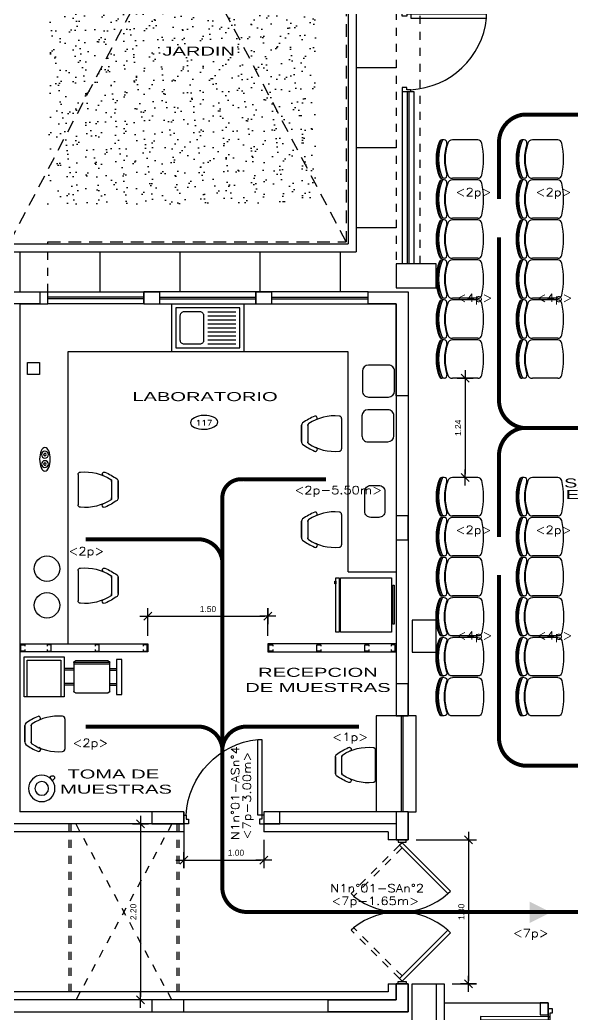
# Model space of a CAD drawing. Header units: millimetres. Extents: x 791 to 2661, y 209 to 602.
# Drawn here: x 1181.08 to 1187.98, y 530.95 to 543.38 of the extents above; entities that cross this region are included whole.
import ezdxf
from ezdxf.enums import TextEntityAlignment as Align

# ---------------------------------------------------------------- set-up
doc = ezdxf.new("R2010")
doc.units = ezdxf.units.MM
doc.header["$LTSCALE"] = 0.1
doc.header["$PDMODE"] = 3
for name, pattern in [('DASHED', [0.75, 0.5, -0.25]), ('DASHED2', [9.525, 6.35, -3.175]), ('HIDDEN', [9.525, 6.35, -3.175]), ('HIDDEN2', [4.7625, 3.175, -1.5875]), ('TRAZOS2', [0.375, 0.25, -0.125])]:
    doc.linetypes.add(name, pattern=pattern)
for name, color, linetype in [('01', 1, 'Continuous'), ('01-COTA', 1, 'Continuous'), ('02', 8, 'Continuous'), ('03', 8, 'Continuous'), ('06', 1, 'Continuous'), ('1TEXTO-05', 5, 'Continuous'), ('COLUMNAS', 1, 'Continuous'), ('cOTAS EVACUACION', 1, 'Continuous'), ('Equipamiento', 1, 'Continuous'), ('evacuacion', 70, 'TRAZOS2'), ('LINEAS', 3, 'HIDDEN2'), ('Muebles proyeccion', 1, 'DASHED'), ('N-AMB', 2, 'Continuous'), ('Pisos', 253, 'Continuous'), ('PLANTAS', 85, 'Continuous'), ('Proyecciones', 9, 'HIDDEN'), ('Puertas', 1, 'Continuous'), ('Sanitarios', 1, 'Continuous'), ('texto seguridad', 120, 'Continuous'), ('Ventana alta', 1, 'DASHED2')]:
    doc.layers.add(name, color=color, linetype=linetype)
doc.styles.add('0', font='romans.SHX', dxfattribs={"width": 1.5})
doc.styles.add('LUNA', font='romans.shx', dxfattribs={"width": 1.5})
doc.styles.add('ROMANS', font='', dxfattribs={"oblique": 1, "height": 0.075})
doc.styles.get('ROMANS').set_extended_font_data('Arial')
doc.dimstyles.new('COTAS 50', dxfattribs={"dimscale": 2, "dimtxt": 1.5, "dimasz": 0.02, "dimexe": 0.05, "dimexo": 0.05, "dimgap": 0.025, "dimtad": 3, "dimzin": 4, "dimdsep": 46, "dimtxsty": 'ROMANS', "dimblk": 'LLL', "dimcen": 0, "dimdle": 0.18, "dimclrd": 256, "dimclre": 1, "dimclrt": 3, "dimadec": 0, "dimazin": 0, "dimtfac": 1, "dimtix": 1, "dimtofl": 0, "dimtmove": 1, "dimatfit": 3, "dimldrblk": 'OPEN90', "dimfxl": 0.18, "dimtolj": 1, "dimtzin": 0, "dimarcsym": 0})

# ---------------------------------------------------------------- blocks, each defined once
blk = doc.blocks.new('A$C0E812A79')
at = {"layer": 'Puertas', "linetype": 'TRAZOS2', "ltscale": 3}
for p, q in [((0.067, -0.018, 0.005), (0.671, 0.586, 0.005)), ((0.099, -0.05, 0.005), (0.703, 0.554, 0.005)), ((1.701, -0.05, 0.005), (1.097, 0.554, 0.005)), ((1.733, -0.018, 0.005), (1.129, 0.586, 0.005))]:
    blk.add_line(p, q, dxfattribs=at)
at = {"layer": 'Puertas'}
for p, q in [((0.703, 0.554, 0.005), (0.671, 0.586, 0.005)), ((1.097, 0.554, 0.005), (1.129, 0.586, 0.005))]:
    blk.add_line(p, q, dxfattribs=at)
at = {"layer": 'Puertas', "ltscale": 3}
for p, q in [((0, -0.1), (0, 0)), ((0, 0), (0.03, 0)), ((0.03, 0), (0.03, -0.025)), ((1.8, 0), (1.77, 0)), ((1.77, 0), (1.77, -0.025)), ((1.8, -0.1), (1.8, 0)), ((0.03, -0.1), (0, -0.1)), ((0.03, -0.025), (0.03, -0.025)), ((0.03, -0.025), (0.03, -0.1)), ((0.035, -0.05, 0.005), (0.067, -0.018, 0.005)), ((0.639, -0.654, 0.005), (0.035, -0.05, 0.005)), ((0.067, -0.018, 0.005), (0.671, -0.622, 0.005)), ((1.733, -0.018, 0.005), (1.129, -0.622, 0.005)), ((1.161, -0.654, 0.005), (1.765, -0.05, 0.005)), ((1.765, -0.05, 0.005), (1.733, -0.018, 0.005)), ((1.77, -0.025), (1.77, -0.025)), ((1.77, -0.025), (1.77, -0.1)), ((1.77, -0.1), (1.8, -0.1)), ((0.671, -0.622, 0.005), (0.639, -0.654, 0.005)), ((1.129, -0.622, 0.005), (1.161, -0.654, 0.005))]:
    blk.add_line(p, q, dxfattribs=at)
at = {"layer": 'Puertas'}
for centre, start, end in [((-0.017, -0.015, 0.015), 318.5651, 38.3383), ((1.817, -0.015, 0.015), 141.6617, 221.4349)]:
    blk.add_arc(centre, 0.918, start, end, dxfattribs=at)
blk = doc.blocks.new('A$C381B24D8')
at = {"layer": 'Puertas'}
blk.add_lwpolyline([(0.07, 0.1), (0.07, 0.95), (0.025, 0.95), (0.025, 0.1)], close=True, dxfattribs=at)
for points in [[(0, 0.1), (0.025, 0.1), (0.025, 0.055), (0.05, 0.055), (0.05, 0), (0, 0)], [(0.9, 0.1), (0.875, 0.1), (0.875, 0.055), (0.85, 0.055), (0.85, 0), (0.9, 0)]]:
    blk.add_lwpolyline(points, dxfattribs=at)
blk.add_arc((-0.029, 0.05), 0.906, 3.1739, 83.7111, dxfattribs=at)
blk = doc.blocks.new('PUERTA_1_80')
at = {"layer": 'Puertas'}
for points in [[(565.198, 307.837), (564.325, 307.839), (564.325, 307.798), (565.198, 307.798)], [(566.943, 307.837), (567.816, 307.839), (567.816, 307.798), (566.943, 307.798)]]:
    blk.add_lwpolyline(points, close=True, dxfattribs=at)
for points in [[(565.17, 307.837), (565.198, 307.837), (565.198, 307.887), (565.226, 307.887), (565.226, 307.937), (565.17, 307.937)], [(566.97, 307.837), (566.943, 307.837), (566.943, 307.887), (566.915, 307.887), (566.915, 307.937), (566.97, 307.937)]]:
    blk.add_lwpolyline(points, dxfattribs=at)
for centre, start, end in [((565.197, 307.837), 182.5809, 359.9718), ((566.944, 307.837), 180.0282, 357.4191)]:
    blk.add_arc(centre, 0.873, start, end, dxfattribs=at)
blk = doc.blocks.new('B-9')
for p, q in [((-0.968, -0.065), (-0.618, -0.065)), ((-0.968, -0.115), (-0.618, -0.115)), ((-0.968, -0.165), (-0.618, -0.165)), ((-0.968, -0.215), (-0.618, -0.215)), ((-0.968, -0.215), (-0.618, -0.215)), ((-0.968, -0.265), (-0.618, -0.265)), ((-0.968, -0.315), (-0.618, -0.315)), ((-0.968, -0.365), (-0.618, -0.365)), ((-0.968, -0.415), (-0.618, -0.415)), ((-0.968, -0.465), (-0.618, -0.465))]:
    blk.add_line(p, q)
blk.add_lwpolyline([(-1.368, -0.015), (-1.368, -0.515), (-0.568, -0.515), (-0.568, -0.015)], close=True)
blk.add_lwpolyline([(-1.318, -0.115), (-1.318, -0.415, 0.414214), (-1.268, -0.465), (-1.068, -0.465, 0.414214), (-1.018, -0.415), (-1.018, -0.115, 0.414214), (-1.068, -0.065), (-1.268, -0.065, 0.414214)], format="xyb", close=True)
blk = doc.blocks.new('MC-19')
at = {"layer": 'Equipamiento'}
for p, q in [((0.219, 0.633), (0.219, 0.633)), ((0.219, 0.633), (0.219, 0.633)), ((0.219, 0.633), (0.219, 0.633)), ((0.219, 0.633), (0.219, 0.633)), ((0.219, 0.633), (0.219, 0.633)), ((0.219, 0.633), (0.219, 0.633)), ((0.219, 0.631), (0.219, 0.633)), ((0.219, 0.631), (0.219, 0.253)), ((0.219, 0.627), (0.219, 0.253)), ((-0.281, 0.543), (-0.281, 0.548)), ((-0.281, 0.543), (-0.281, 0.548)), ((-0.281, 0.543), (-0.281, 0.338)), ((-0.281, 0.343), (-0.281, 0.543)), ((-0.2, 0.557), (-0.2, 0.329)), ((-0.2, 0.543), (-0.2, 0.557)), ((-0.2, 0.557), (-0.2, 0.543)), ((-0.2, 0.329), (-0.2, 0.342)), ((0.219, 0.255), (0.219, 0.253)), ((0.219, 0.253), (0.219, 0.253)), ((0.219, 0.253), (0.219, 0.253))]:
    blk.add_line(p, q, dxfattribs=at)
for centre, radius, start, end in [((0.223, -0.12), 0.852, 113.3968, 125.1108), ((0.133, 0.076), 0.589, 84.4739, 123.231), ((-0.109, 0.639), 0.0236, 303.1845, 106.8589), ((0.189, 0.633), 0.03, 360, 90), ((-0.227, 0.54), 0.0546, 137.9119, 172.2735), ((-0.18, 0.552), 0.0202, 119.4922, 164.7641), ((-0.201, 0.356), 0.0819, 192.9593, 215.4027), ((0.213, 0.98), 0.825, 234.3541, 246.1472), ((-0.181, 0.334), 0.0196, 194.7611, 241.3534), ((0.134, 0.815), 0.595, 236.6607, 275.3215), ((-0.107, 0.246), 0.0248, 238.2031, 80.9634), ((0.189, 0.253), 0.03, 270, 0)]:
    blk.add_arc(centre, radius, start, end, dxfattribs=at)
blk = doc.blocks.new('A$C74D44000')
for p, q in [((-0.46, 0.244), (-0.46, -0.176)), ((0, 0.244), (-0.46, 0.244)), ((-0.46, -0.176), (0, -0.176)), ((-0.353, -0.338), (-0.353, -0.216)), ((-0.335, -0.338), (-0.335, -0.216)), ((-0.165, -0.338), (-0.165, -0.216)), ((-0.147, -0.338), (-0.147, -0.216)), ((-0.449, -0.767), (-0.449, -0.358)), ((-0.429, -0.338), (-0.071, -0.338)), ((-0.429, -0.787), (-0.429, -0.338)), ((-0.41, -0.787), (-0.41, -0.338)), ((-0.051, -0.358), (-0.051, -0.767)), ((-0.071, -0.787), (-0.429, -0.787)), ((-0.353, -0.787), (-0.353, -0.873)), ((-0.335, -0.787), (-0.335, -0.873)), ((-0.165, -0.787), (-0.165, -0.873)), ((-0.147, -0.787), (-0.147, -0.873))]:
    blk.add_line(p, q)
for points in [[(-0.5, 0.284), (-0.5, -0.216), (0, -0.216), (0, 0.284)], [(-0.469, -0.938), (-0.469, -0.873), (-0.031, -0.873), (-0.031, -0.938)]]:
    blk.add_lwpolyline(points, close=True)
for centre, start, end in [((-0.429, -0.358), 90, 180), ((-0.071, -0.358), 0, 90), ((-0.429, -0.767), 180, 270), ((-0.071, -0.767), 270, 0)]:
    blk.add_arc(centre, 0.02, start, end)
blk = doc.blocks.new('D-7')
blk.add_lwpolyline([(-0.222, 0.083), (-0.236, 0.104, 0.414214), (-0.271, 0.111), (-0.271, 0.111, 0.414214), (-0.278, 0.076), (-0.264, 0.055)], format="xyb", close=True)
for radius in [0.165, 0.085]:
    blk.add_circle((-0.151, -0.068), radius)
blk = doc.blocks.new('A$C16EA048C')
at = {"layer": 'Equipamiento'}
for centre, radius in [((0.066, 0.205), 0.0423), ((0.066, 0.087), 0.0423), ((0.066, 0.205), 0.0163), ((0.066, 0.087), 0.0163)]:
    blk.add_circle(centre, radius, dxfattribs=at)
blk.add_ellipse((0.066, 0.147), major_axis=(0, 0.147), ratio=0.451593, dxfattribs=at)
blk = doc.blocks.new('BLOCK8')
for p, q in [((-0.73, 0.343), (-0.73, -0.337)), ((-0.688, 0.343), (-0.73, 0.343)), ((-0.688, -0.337), (-0.688, 0.343)), ((-0.671, 0.343), (-0.671, -0.337)), ((-0.033, 0.343), (-0.671, 0.343)), ((-0.033, -0.337), (-0.033, 0.343)), ((-0.017, 0.244), (-0.017, -0.244)), ((0, 0.244), (-0.017, 0.244)), ((0, -0.244), (0, 0.244)), ((-0.017, -0.244), (0, -0.244)), ((-0.745, -0.26), (-0.745, -0.294)), ((-0.73, -0.26), (-0.745, -0.26)), ((-0.745, -0.294), (-0.73, -0.294)), ((-0.73, -0.294), (-0.73, -0.26)), ((-0.73, -0.337), (-0.688, -0.337)), ((-0.671, -0.337), (-0.033, -0.337))]:
    blk.add_line(p, q)
blk = doc.blocks.new('A$C5B7C0647')
at = {"layer": 'Equipamiento'}
for p, q in [((0.325, 0.4), (0.075, 0.4)), ((0, 0.325), (0, 0.075)), ((0.4, 0.075), (0.4, 0.325)), ((0.075, 0), (0.325, 0))]:
    blk.add_line(p, q, dxfattribs=at)
for centre, start, end in [((0.075, 0.325), 90, 180), ((0.325, 0.325), 0, 90), ((0.075, 0.075), 180, 270), ((0.325, 0.075), 270, 0)]:
    blk.add_arc(centre, 0.075, start, end, dxfattribs=at)
blk = doc.blocks.new('A$C3F322D38')
at = {"layer": 'Equipamiento'}
for p, q in [((-0.24, -0.101), (-0.24, -0.071)), ((0.24, -0.101), (0.24, -0.071)), ((-0.24, -0.522), (-0.24, -0.204)), ((0.24, -0.522), (0.24, -0.204))]:
    blk.add_line(p, q, dxfattribs=at)
for centre, radius, start, end in [((0, -0.612), 0.582, 65.6602, 114.3398), ((-0.206, -0.073), 0.0338, 113.59, 175.2776), ((-0.205, -0.101), 0.035, 180, 286.8506), ((0, -0.678), 0.663, 69.0719, 110.9281), ((0, -0.677), 0.667, 69.6205, 110.3795), ((0, -0.592), 0.592, 68.1865, 111.8135), ((0, -0.709), 0.596, 70.4264, 109.5736), ((0, -0.761), 0.656, 72.7234, 107.2766), ((0.205, -0.101), 0.035, 253.1494, 0), ((0.206, -0.073), 0.0338, 4.7224, 66.41), ((-0.18, -0.204), 0.06, 109.1043, 180), ((0.18, -0.204), 0.06, 0, 70.8957), ((-0.19, -0.522), 0.05, 180, 257.776), ((0, 0.332), 0.925, 257.4737, 282.5263), ((0.19, -0.522), 0.05, 282.224, 0)]:
    blk.add_arc(centre, radius, start, end, dxfattribs=at)
blk = doc.blocks.new('LLL')
for p, q in [((2.5, 0), (-2.5, 0)), ((0, 2.5), (0, -2.5))]:
    blk.add_line(p, q)
at = {"color": 3}
blk.add_line((-1.25, -1.25), (1.25, 1.25), dxfattribs=at)
at = {"layer": 'Defpoints', "color": 0, "linetype": 'ByBlock'}
blk.add_point((0, 0), dxfattribs=at)
blk.add_point((0, 0), dxfattribs=at)
blk = doc.blocks.new('*D291')
at = {"layer": 'COLUMNAS', "color": 1, "lineweight": -2, "ltscale": 0.15, "transparency": 16777216}
for p, q in [((1186.031, 533.129), (1186.786, 533.129)), ((1186.481, 531.329), (1186.786, 531.329))]:
    blk.add_line(p, q, dxfattribs=at)
at = {"layer": 'COLUMNAS', "lineweight": -2, "ltscale": 0.15, "transparency": 16777216}
blk.add_line((1186.686, 533.089), (1186.686, 531.369), dxfattribs=at)
at = {"layer": 'Defpoints', "color": 0, "ltscale": 0.15, "transparency": 16777216}
for p in [(1185.931, 533.129), (1186.381, 531.329), (1186.686, 531.329)]:
    blk.add_point(p, dxfattribs=at)
at = {"layer": 'COLUMNAS', "lineweight": -2, "ltscale": 0.15, "transparency": 16777216, "xscale": 0.04, "yscale": 0.04, "zscale": 0.04}
for p, rotation in [((1186.686, 533.129), 90), ((1186.686, 531.329), 270)]:
    blk.add_blockref('LLL', p, dxfattribs=dict(at, rotation=rotation))
at = {"layer": 'COLUMNAS', "color": 3, "ltscale": 0.15, "transparency": 16777216, "insert": (1186.598, 532.229), "char_height": 0.075, "attachment_point": 5, "rotation": 90, "style": 'ROMANS'}
blk.add_mtext('\\A1;1.80', dxfattribs=at)
blk = doc.blocks.new('_OPEN90')
at = {"color": 0, "linetype": 'ByBlock', "ltscale": 0.7}
for p, q in [((0, 0), (-1, 0)), ((-0.5, 0.5), (0, 0)), ((0, 0), (-0.5, -0.5))]:
    blk.add_line(p, q, dxfattribs=at)
blk = doc.blocks.new('*D294')
at = {"layer": 'cOTAS EVACUACION', "lineweight": -2, "ltscale": 0.15, "transparency": 16777216}
blk.add_line((1186.644, 538.859), (1186.644, 537.699), dxfattribs=at)
at = {"layer": 'Defpoints', "color": 0, "ltscale": 0.15, "transparency": 16777216}
for p in [(1186.644, 538.899), (1186.644, 537.659), (1186.644, 537.659)]:
    blk.add_point(p, dxfattribs=at)
at = {"layer": 'cOTAS EVACUACION', "lineweight": -2, "ltscale": 0.15, "transparency": 16777216, "xscale": 0.04, "yscale": 0.04, "zscale": 0.04}
for p, rotation in [((1186.644, 538.899), 90), ((1186.644, 537.659), 270)]:
    blk.add_blockref('LLL', p, dxfattribs=dict(at, rotation=rotation))
at = {"layer": 'cOTAS EVACUACION', "color": 3, "ltscale": 0.15, "transparency": 16777216, "insert": (1186.557, 538.279), "char_height": 0.075, "attachment_point": 5, "rotation": 90, "style": 'ROMANS'}
blk.add_mtext('\\A1;1.24', dxfattribs=at)
blk = doc.blocks.new('*D295')
at = {"layer": 'cOTAS EVACUACION', "color": 1, "lineweight": -2, "ltscale": 0.15, "transparency": 16777216}
for p, q in [((1187.681, 530.994), (1187.681, 530.527)), ((1189.481, 530.994), (1189.481, 530.527))]:
    blk.add_line(p, q, dxfattribs=at)
at = {"layer": 'cOTAS EVACUACION', "lineweight": -2, "ltscale": 0.15, "transparency": 16777216}
blk.add_line((1187.721, 530.627), (1189.441, 530.627), dxfattribs=at)
at = {"layer": 'Defpoints', "color": 0, "ltscale": 0.15, "transparency": 16777216}
for p in [(1187.681, 531.094), (1189.481, 531.094), (1189.481, 530.627)]:
    blk.add_point(p, dxfattribs=at)
at = {"layer": 'cOTAS EVACUACION', "lineweight": -2, "ltscale": 0.15, "transparency": 16777216, "xscale": 0.04, "yscale": 0.04, "zscale": 0.04, "rotation": 180}
blk.add_blockref('LLL', (1187.681, 530.627), dxfattribs=at)
at = {"layer": 'cOTAS EVACUACION', "lineweight": -2, "ltscale": 0.15, "transparency": 16777216, "xscale": 0.04, "yscale": 0.04, "zscale": 0.04}
blk.add_blockref('LLL', (1189.481, 530.627), dxfattribs=at)
at = {"layer": 'cOTAS EVACUACION', "color": 3, "ltscale": 0.15, "transparency": 16777216, "insert": (1188.814, 530.715), "char_height": 0.075, "attachment_point": 5, "style": 'ROMANS'}
blk.add_mtext('\\A1;1.80', dxfattribs=at)
blk = doc.blocks.new('*D296')
at = {"layer": 'cOTAS EVACUACION', "color": 1, "lineweight": -2, "ltscale": 0.15, "transparency": 16777216}
for p, q in [((1183.131, 533.229), (1183.131, 532.774)), ((1184.131, 533.129), (1184.131, 532.774))]:
    blk.add_line(p, q, dxfattribs=at)
at = {"layer": 'cOTAS EVACUACION', "lineweight": -2, "ltscale": 0.15, "transparency": 16777216}
blk.add_line((1183.171, 532.874), (1184.091, 532.874), dxfattribs=at)
at = {"layer": 'Defpoints', "color": 0, "ltscale": 0.15, "transparency": 16777216}
for p in [(1183.131, 533.329), (1184.131, 533.229), (1184.131, 532.874)]:
    blk.add_point(p, dxfattribs=at)
at = {"layer": 'cOTAS EVACUACION', "lineweight": -2, "ltscale": 0.15, "transparency": 16777216, "xscale": 0.04, "yscale": 0.04, "zscale": 0.04, "rotation": 180}
blk.add_blockref('LLL', (1183.131, 532.874), dxfattribs=at)
at = {"layer": 'cOTAS EVACUACION', "lineweight": -2, "ltscale": 0.15, "transparency": 16777216, "xscale": 0.04, "yscale": 0.04, "zscale": 0.04}
blk.add_blockref('LLL', (1184.131, 532.874), dxfattribs=at)
at = {"layer": 'cOTAS EVACUACION', "color": 3, "ltscale": 0.15, "transparency": 16777216, "insert": (1183.781, 532.968), "char_height": 0.075, "attachment_point": 5, "style": 'ROMANS'}
blk.add_mtext('\\A1;1.00', dxfattribs=at)
blk = doc.blocks.new('*D297')
at = {"layer": 'cOTAS EVACUACION', "color": 1, "lineweight": -2, "ltscale": 0.15, "transparency": 16777216}
for p, q in [((1183.031, 533.329), (1182.487, 533.329)), ((1182.969, 531.129), (1182.487, 531.129))]:
    blk.add_line(p, q, dxfattribs=at)
at = {"layer": 'cOTAS EVACUACION', "lineweight": -2, "ltscale": 0.15, "transparency": 16777216}
blk.add_line((1182.587, 533.289), (1182.587, 531.169), dxfattribs=at)
at = {"layer": 'Defpoints', "color": 0, "ltscale": 0.15, "transparency": 16777216}
for p in [(1183.131, 533.329), (1182.587, 531.129), (1183.069, 531.129)]:
    blk.add_point(p, dxfattribs=at)
at = {"layer": 'cOTAS EVACUACION', "lineweight": -2, "ltscale": 0.15, "transparency": 16777216, "xscale": 0.04, "yscale": 0.04, "zscale": 0.04}
for p, rotation in [((1182.587, 533.329), 90), ((1182.587, 531.129), 270)]:
    blk.add_blockref('LLL', p, dxfattribs=dict(at, rotation=rotation))
at = {"layer": 'cOTAS EVACUACION', "color": 3, "ltscale": 0.15, "transparency": 16777216, "insert": (1182.499, 532.229), "char_height": 0.075, "attachment_point": 5, "rotation": 90, "style": 'ROMANS'}
blk.add_mtext('\\A1;2.20', dxfattribs=at)
blk = doc.blocks.new('*D298')
at = {"layer": 'cOTAS EVACUACION', "color": 1, "lineweight": -2, "ltscale": 0.15, "transparency": 16777216}
for p, q in [((1182.681, 535.679), (1182.681, 536.025)), ((1184.181, 535.679), (1184.181, 536.025))]:
    blk.add_line(p, q, dxfattribs=at)
at = {"layer": 'cOTAS EVACUACION', "lineweight": -2, "ltscale": 0.15, "transparency": 16777216}
blk.add_line((1182.721, 535.925), (1184.141, 535.925), dxfattribs=at)
at = {"layer": 'Defpoints', "color": 0, "ltscale": 0.15, "transparency": 16777216}
for p in [(1184.181, 535.925), (1182.681, 535.579), (1184.181, 535.579)]:
    blk.add_point(p, dxfattribs=at)
at = {"layer": 'cOTAS EVACUACION', "lineweight": -2, "ltscale": 0.15, "transparency": 16777216, "xscale": 0.04, "yscale": 0.04, "zscale": 0.04, "rotation": 180}
blk.add_blockref('LLL', (1182.681, 535.925), dxfattribs=at)
at = {"layer": 'cOTAS EVACUACION', "lineweight": -2, "ltscale": 0.15, "transparency": 16777216, "xscale": 0.04, "yscale": 0.04, "zscale": 0.04}
blk.add_blockref('LLL', (1184.181, 535.925), dxfattribs=at)
at = {"layer": 'cOTAS EVACUACION', "color": 3, "ltscale": 0.15, "transparency": 16777216, "insert": (1183.431, 536.014), "char_height": 0.075, "attachment_point": 5, "style": 'ROMANS'}
blk.add_mtext('\\A1;1.50', dxfattribs=at)

msp = doc.modelspace()

# ---------------------------------------------------------------- hatches: boundary and pattern name
at = {"layer": 'evacuacion', "linetype": 'DASHED2', "ltscale": 0.025}
msp.add_hatch(color=256, dxfattribs=at).paths.add_polyline_path([(1187.7191, 532.2241), (1187.4491, 532.3591), (1187.4491, 532.0891)])
at = {"layer": 'PLANTAS'}
h = msp.add_hatch(dxfattribs=at)
h.set_pattern_fill('AR-SAND', color=256, scale=0.005, angle=90, style=0)
h.set_pattern_definition([(127.5, (1181.43137, 541.07913), (-0.2447066, -0.008), [0, -0.19304, 0, -0.2159, 0, -0.206375]), (97.5, (1181.43137, 541.07913), (-0.358413, 0.224762), [0, -0.10414, 0, -0.17399, 0, -0.066675]), (57.5, (1181.43137, 540.92292), (-0.0007186, 0.395496), [0, -0.0635, 0, -0.2286, 0, -0.29845]), (47.5, (1181.43137, 540.92292), (-0.111465, 0.381778), [0, -0.03175, 0, -0.14986, 0, -0.17145])])
h.paths.add_polyline_path([(1184.642, 547.591), (1181.552, 547.591), (1183.101, 544.5984)])
h.paths.add_polyline_path([(1184.7814, 547.591), (1184.642, 547.591), (1183.101, 544.5984), (1184.7814, 541.3519)])
h.paths.add_polyline_path([(1183.101, 544.5984), (1181.552, 547.591), (1181.4314, 547.591), (1181.4314, 541.3559)])
h.paths.add_polyline_path([(1183.101, 544.5984), (1181.4314, 541.3559), (1181.4314, 541.0791), (1184.7814, 541.0791), (1184.7814, 541.3519)])
h.paths.add_polyline_path([(1182.8747, 542.7658, -1), (1183.0062, 542.7658, -1)], flags=16)
h.paths.add_polyline_path([(1182.9404, 542.7329, -0.4142136), (1182.9076, 542.7658), (1182.9404, 542.7658), (1182.9404, 542.7987, -0.4142136), (1182.9733, 542.7658), (1182.9404, 542.7658)], flags=0)
h.paths.add_polyline_path([(1182.9883, 542.7911), (1183.5909, 542.7911), (1183.5909, 542.8841), (1182.9883, 542.8841)], flags=24)
h.paths.add_polyline_path([(1182.8337, 542.9023), (1183.799, 542.9023), (1183.799, 543.0739), (1182.8337, 543.0739)], flags=24)

# ---------------------------------------------------------------- linework, layer by layer
at = {"layer": '01'}
for p, q in [((1185.1814, 547.991), (1185.1814, 540.5791)), ((1185.9214, 542.4791), (1185.9214, 540.3291)), ((1185.9414, 542.4791), (1185.9414, 540.3291)), ((1180.9314, 540.5791), (1185.1814, 540.5791)), ((1182.6314, 539.9141), (1181.4314, 539.9141)), ((1182.6314, 539.8941), (1181.4314, 539.8941)), ((1182.8314, 539.9141), (1184.0314, 539.9141)), ((1182.8314, 539.8941), (1184.0314, 539.8941)), ((1184.2314, 539.9141), (1185.4314, 539.9141)), ((1184.2314, 539.8941), (1185.4314, 539.8941)), ((1182.9814, 539.2291), (1182.9814, 539.8291)), ((1183.8814, 539.8291), (1183.8814, 539.2291)), ((1182.9814, 539.2291), (1181.6814, 539.2291)), ((1181.6814, 539.2291), (1181.6814, 535.5791)), ((1183.8814, 539.2291), (1182.9814, 539.2291)), ((1185.1814, 539.2291), (1183.8814, 539.2291)), ((1185.1814, 536.4791), (1185.1814, 539.2291)), ((1185.1814, 536.4791), (1185.7814, 536.4791)), ((1185.8464, 534.6791), (1185.8464, 533.4791)), ((1185.8664, 534.6791), (1185.8664, 533.4791))]:
    msp.add_line(p, q, dxfattribs=at)
at = {"layer": '01-COTA', "ltscale": 0.15}
msp.add_lwpolyline([(1187.5814, 530.9441), (1187.6814, 530.9441), (1187.6814, 531.0941), (1187.5814, 531.0941)], close=True, dxfattribs=at)
at = {"layer": '02'}
for p, q in [((1186.0064, 542.4791), (1185.8564, 542.4791)), ((1185.8564, 542.4791), (1185.8564, 540.3291)), ((1186.0064, 540.3291), (1186.0064, 542.4791)), ((1181.4314, 539.9791), (1182.6314, 539.9791)), ((1184.0314, 539.9791), (1182.8314, 539.9791)), ((1185.4314, 539.9791), (1184.2314, 539.9791)), ((1182.6314, 539.8291), (1181.4314, 539.8291)), ((1182.8314, 539.8291), (1184.0314, 539.8291)), ((1184.2314, 539.8291), (1185.4314, 539.8291)), ((1185.7814, 534.6791), (1185.5314, 534.6791)), ((1185.5314, 534.6791), (1185.5314, 533.4791)), ((1186.0314, 534.6791), (1185.9314, 534.6791)), ((1186.0314, 533.4791), (1186.0314, 534.6791)), ((1185.9314, 533.4791), (1186.0314, 533.4791)), ((1186.3814, 531.0941), (1187.6814, 531.0941)), ((1187.6814, 531.0941), (1187.6814, 530.9441))]:
    msp.add_line(p, q, dxfattribs=at)
at = {"layer": '03'}
for p, q in [((1181.0814, 535.5791), (1182.6814, 535.5791)), ((1182.6814, 535.5791), (1182.6814, 535.4791)), ((1184.1814, 535.5791), (1184.1814, 535.4791)), ((1185.7814, 535.5791), (1184.1814, 535.5791)), ((1182.6814, 535.4791), (1181.0814, 535.4791)), ((1184.1814, 535.4791), (1185.7814, 535.4791))]:
    msp.add_line(p, q, dxfattribs=at)
for points in [[(1181.1414, 535.5091), (1181.1414, 535.4891), (1181.0914, 535.4891), (1181.0914, 535.5691), (1181.1414, 535.5691), (1181.1414, 535.5491)], [(1181.4214, 535.5091), (1181.4214, 535.4891), (1181.4714, 535.4891), (1181.4714, 535.5691), (1181.4214, 535.5691), (1181.4214, 535.5491)], [(1182.0214, 535.5091), (1182.0214, 535.4891), (1182.0714, 535.4891), (1182.0714, 535.5691), (1182.0214, 535.5691), (1182.0214, 535.5491)], [(1182.6214, 535.5091), (1182.6214, 535.4891), (1182.6714, 535.4891), (1182.6714, 535.5691), (1182.6214, 535.5691), (1182.6214, 535.5491)], [(1184.2414, 535.5091), (1184.2414, 535.4891), (1184.1914, 535.4891), (1184.1914, 535.5691), (1184.2414, 535.5691), (1184.2414, 535.5491)], [(1184.8414, 535.5091), (1184.8414, 535.4891), (1184.7914, 535.4891), (1184.7914, 535.5691), (1184.8414, 535.5691), (1184.8414, 535.5491)], [(1185.4414, 535.5091), (1185.4414, 535.4891), (1185.3914, 535.4891), (1185.3914, 535.5691), (1185.4414, 535.5691), (1185.4414, 535.5491)], [(1185.7214, 535.5091), (1185.7214, 535.4891), (1185.7714, 535.4891), (1185.7714, 535.5691), (1185.7214, 535.5691), (1185.7214, 535.5491)]]:
    msp.add_lwpolyline(points, dxfattribs=at)
at = {"layer": '06'}
for p, q in [((1180.3314, 539.9791), (1181.4314, 539.9791)), ((1181.4314, 539.8291), (1181.4314, 539.9791)), ((1182.6314, 539.9791), (1182.8314, 539.9791)), ((1182.6314, 539.8291), (1182.6314, 539.9791)), ((1182.8314, 539.8291), (1182.8314, 539.9791)), ((1184.0314, 539.9791), (1184.2314, 539.9791)), ((1184.0314, 539.8291), (1184.0314, 539.9791)), ((1184.2314, 539.8291), (1184.2314, 539.9791)), ((1185.4314, 539.9791), (1185.9314, 539.9791)), ((1185.4314, 539.8291), (1185.4314, 539.9791)), ((1185.9314, 539.9791), (1185.9314, 534.6791)), ((1181.0814, 539.8291), (1181.4314, 539.8291)), ((1181.0814, 539.8291), (1181.0814, 533.4791)), ((1182.6314, 539.8291), (1182.8314, 539.8291)), ((1184.0314, 539.8291), (1184.2314, 539.8291)), ((1185.4314, 539.8291), (1185.7814, 539.8291)), ((1185.7814, 539.8291), (1185.7814, 534.6791)), ((1185.9314, 534.6791), (1185.7814, 534.6791)), ((1185.9314, 534.6791), (1185.7814, 534.6791)), ((1183.1314, 533.4791), (1181.0814, 533.4791)), ((1183.1314, 533.4791), (1183.1314, 533.3291)), ((1185.9314, 533.4791), (1184.1314, 533.4791)), ((1184.1314, 533.4791), (1184.1314, 533.3291)), ((1185.9314, 533.4791), (1185.9314, 533.1291)), ((1183.1314, 533.3291), (1176.7814, 533.3291)), ((1182.6814, 533.3291), (1180.9314, 533.3291)), ((1185.0314, 533.3291), (1184.1314, 533.3291)), ((1185.7814, 533.3291), (1184.1314, 533.3291)), ((1185.7814, 533.3291), (1185.7814, 533.1291)), ((1185.9314, 533.1291), (1185.7814, 533.1291)), ((1185.7814, 531.3291), (1185.7814, 531.1291)), ((1185.7814, 531.1291), (1180.1814, 531.1291))]:
    msp.add_line(p, q, dxfattribs=at)
for points in [[(1185.7814, 540.3291), (1185.7814, 540.0291), (1186.2814, 540.0291), (1186.2814, 540.3291)], [(1185.9814, 535.4741), (1186.2814, 535.4741), (1186.2814, 535.8741), (1185.9814, 535.8741)]]:
    msp.add_lwpolyline(points, close=True, dxfattribs=at)
msp.add_lwpolyline([(1180.1814, 530.9791), (1185.9314, 530.9791), (1185.9314, 531.3291), (1185.7814, 531.3291), (1185.7814, 531.1291)], dxfattribs=at)
at = {"layer": 'COLUMNAS', "ltscale": 0.15}
for p, q in [((1186.2814, 531.3291), (1186.3814, 531.3291)), ((1186.3814, 531.3291), (1186.3814, 530.8691))]:
    msp.add_line(p, q, dxfattribs=at)
msp.add_lwpolyline([(1180.1814, 540.4791), (1180.3314, 540.4791), (1180.3314, 539.9791), (1181.3314, 539.9791), (1181.3314, 539.8291), (1180.1814, 539.8291), (1180.1814, 540.4791)], dxfattribs=at)
for points in [[(1182.6314, 539.8291), (1182.8314, 539.8291), (1182.8314, 539.9791), (1182.6314, 539.9791)], [(1184.0314, 539.8291), (1184.2314, 539.8291), (1184.2314, 539.9791), (1184.0314, 539.9791)], [(1185.4314, 539.9791), (1185.9314, 539.9791), (1185.9314, 538.6791), (1185.7814, 538.6791), (1185.7814, 539.8291), (1185.4314, 539.8291)], [(1185.9314, 537.1791), (1185.7814, 537.1791), (1185.7814, 536.8791), (1185.9314, 536.8791)], [(1185.9314, 535.0791), (1185.7814, 535.0791), (1185.7814, 534.6791), (1185.9314, 534.6791)], [(1182.7314, 533.4791), (1182.7314, 533.3291), (1183.1314, 533.3291), (1183.1314, 533.4791)], [(1184.129, 533.4815), (1184.129, 533.3315), (1184.329, 533.3315), (1184.329, 533.4815)], [(1185.7814, 533.1291), (1185.9314, 533.1291), (1185.9314, 533.4791), (1185.7814, 533.4791)], [(1185.9314, 531.3291), (1185.9314, 530.9791), (1184.9314, 530.9791), (1184.9314, 531.1291), (1185.7814, 531.1291), (1185.7814, 531.3291), (1185.9314, 531.3291)], [(1185.9814, 531.3291), (1186.2814, 531.3291), (1186.2814, 530.6191), (1185.9814, 530.6191)], [(1182.7314, 531.1291), (1182.7314, 530.9791), (1183.1314, 530.9791), (1183.1314, 531.1291)]]:
    msp.add_lwpolyline(points, close=True, dxfattribs=at)
at = {"layer": 'Equipamiento', "lineweight": -2}
msp.add_lwpolyline([(1181.1752, 539.096), (1181.3252, 539.096), (1181.3252, 538.946), (1181.1752, 538.946)], close=True, dxfattribs=at)
msp.add_lwpolyline([(1185.466, 537.5605), (1185.566, 537.5605, -0.4142136), (1185.641, 537.4855), (1185.641, 537.2355, -0.4142136), (1185.566, 537.1605), (1185.466, 537.1605, -0.4142136), (1185.391, 537.2355), (1185.391, 537.4855, -0.4142136)], format="xyb", close=True, dxfattribs=at)
for centre in [(1181.4198, 536.5195), (1181.4198, 536.0614)]:
    msp.add_circle(centre, 0.1588, dxfattribs=at)
at = {"layer": 'evacuacion', "linetype": 'DASHED2', "ltscale": 0.2, "const_width": 0.05}
for points in [[(1187.0677, 541.1391), (1187.0677, 541.8479, -0.3701558), (1187.3649, 542.1944)], [(1187.3649, 542.1944), (1190.0661, 542.1944, -0.4466508), (1190.3655, 541.8603), (1190.3655, 540.5813)], [(1187.0677, 540.6595), (1187.0677, 538.6257, 0.3701558), (1187.3649, 538.2791)], [(1187.0677, 536.9157), (1187.0677, 537.9326, -0.3701558), (1187.3649, 538.2791)], [(1190.3655, 538.0379, 0.2385275), (1189.9808, 538.2791), (1187.3649, 538.2791)], [(1183.6108, 533.3291), (1183.6108, 537.4041, -0.4634851), (1183.8826, 537.6344), (1184.9046, 537.6344)], [(1181.9039, 536.8876), (1183.3077, 536.8876, -0.3830915), (1183.6108, 536.6155, 0.8336246)], [(1187.0677, 536.4395), (1187.0677, 534.4057, 0.3701558), (1187.3649, 534.0591)], [(1181.9039, 534.5457), (1183.3077, 534.5457, -0.3830915), (1183.6108, 534.2736, 0.8336246)], [(1185.3176, 534.5457), (1183.9138, 534.5457, 0.3830915), (1183.6108, 534.2736, -0.8336246)], [(1183.6108, 533.3291), (1183.6108, 532.5332, 0.4335539), (1183.9354, 532.2291), (1188.0679, 532.2291, -0.3162086), (1188.5814, 531.8683, -0.1746213)]]:
    msp.add_lwpolyline(points, format="xyb", dxfattribs=at)
msp.add_lwpolyline([(1187.3649, 534.0591), (1188.341, 534.0591)], dxfattribs=at)
at = {"layer": 'N-AMB', "ltscale": 0.5, "extrusion": (0, 0, -1)}
msp.add_ellipse((1183.3834, 538.3489), major_axis=(-0.1707, -0.0044), ratio=0.5069872, dxfattribs=at)
at = {"layer": 'Pisos'}
for p, q in [((1185.2814, 548.091), (1185.2814, 540.4791)), ((1185.7814, 542.7791), (1185.2814, 542.7791)), ((1185.7814, 541.7791), (1185.2814, 541.7791)), ((1185.7814, 540.7791), (1185.2814, 540.7791)), ((1180.8314, 540.4791), (1185.2814, 540.4791)), ((1181.0814, 540.4791), (1181.0814, 539.9791)), ((1182.0814, 540.4791), (1182.0814, 539.9791)), ((1183.0814, 540.4791), (1183.0814, 539.9791)), ((1184.0814, 540.4791), (1184.0814, 539.9791)), ((1185.0814, 540.4791), (1185.0814, 539.9791)), ((1183.1314, 533.3291), (1183.1314, 533.2291)), ((1184.1314, 533.3291), (1184.1314, 533.2291)), ((1183.1314, 533.2291), (1176.7814, 533.2291)), ((1185.6814, 533.2291), (1184.1314, 533.2291)), ((1185.6814, 533.2291), (1185.6814, 533.1291)), ((1185.7814, 533.1291), (1185.6814, 533.1291)), ((1185.6814, 531.3291), (1185.6814, 531.2291)), ((1185.6814, 531.3291), (1185.7814, 531.3291)), ((1185.6814, 531.2291), (1180.1814, 531.2291))]:
    msp.add_line(p, q, dxfattribs=at)
at = {"layer": 'Proyecciones', "ltscale": 0.25}
for p, q in [((1180.9564, 540.6041), (1185.1814, 548.6385)), ((1185.1564, 540.6041), (1180.9564, 548.5958)), ((1185.1564, 546.4291), (1185.1564, 540.6041)), ((1181.4314, 540.6041), (1185.1564, 540.6041))]:
    msp.add_line(p, q, dxfattribs=at)
at = {"layer": 'Proyecciones', "ltscale": 0.15}
for p, q in [((1181.4314, 539.9791), (1181.4314, 540.6041)), ((1182.9814, 531.1291), (1181.7814, 533.3291)), ((1182.9814, 533.3291), (1181.7814, 531.1291))]:
    msp.add_line(p, q, dxfattribs=at)
for points in [[(1185.7814, 543.4791), (1185.7814, 540.3191)], [(1186.0814, 540.3291), (1186.0814, 543.4791)]]:
    msp.add_lwpolyline(points, dxfattribs=at)
at = {"layer": 'Ventana alta', "linetype": 'DASHED2', "ltscale": 0.15}
for p, q in [((1181.6939, 533.3291), (1181.6939, 531.1291)), ((1181.7189, 533.3291), (1181.7189, 531.1291)), ((1183.0439, 533.3291), (1183.0439, 531.1291)), ((1183.0689, 533.3291), (1183.0689, 531.1291))]:
    msp.add_line(p, q, dxfattribs=at)

# ---------------------------------------------------------------- block references
at = {"layer": 'Equipamiento', "rotation": 89.99999999999999}
for p in [(1185.7624, 538.6645), (1185.7555, 538.1054)]:
    msp.add_blockref('A$C5B7C0647', p, dxfattribs=at)
at = {"layer": 'Equipamiento', "lineweight": -2, "extrusion": (0, 0, -1), "zscale": -1}
msp.add_blockref('A$C16EA048C', (-1181.4605, 537.7399), dxfattribs=at)
at = {"layer": 'Equipamiento', "lineweight": -2, "extrusion": (0, 0, -1), "zscale": -1, "rotation": 180}
msp.add_blockref('BLOCK8', (-1185.7597, 536.0689), dxfattribs=at)
at = {"layer": 'Equipamiento', "xscale": -1}
for name, p, rotation in [('A$C74D44000', (1181.4175, 534.9172), 90), ('MC-19', (1185.305, 534.5079), 180)]:
    msp.add_blockref(name, p, dxfattribs=dict(at, rotation=rotation))
at = {"layer": 'Equipamiento', "lineweight": -2, "xscale": -1, "rotation": 348.6646419996513}
msp.add_blockref('D-7', (1181.22, 533.8691), dxfattribs=at)
at = {"layer": 'LINEAS', "lineweight": -2}
for p in [(1184.8812, 537.7645), (1184.8812, 536.5645), (1181.4242, 534.0118)]:
    msp.add_blockref('MC-19', p, dxfattribs=at)
at = {"layer": 'LINEAS', "lineweight": -2, "xscale": -1}
for p in [(1182.028, 537.0641), (1182.028, 535.8641)]:
    msp.add_blockref('MC-19', p, dxfattribs=at)
at = {"layer": 'Muebles proyeccion', "rotation": 89.99999999999999}
for p in [(1186.2814, 541.6391), (1187.2814, 541.6391), (1186.2814, 541.1391), (1187.2814, 541.1391), (1186.2814, 540.6391), (1187.2814, 540.6391), (1186.2814, 540.1391), (1187.2814, 540.1391), (1186.2814, 539.6391), (1187.2814, 539.6391), (1186.2814, 539.1391), (1187.2814, 539.1391), (1186.2814, 537.4191), (1187.2814, 537.4191), (1186.2814, 536.9191), (1187.2814, 536.9191), (1186.2814, 536.4191), (1187.2814, 536.4191)]:
    msp.add_blockref('A$C3F322D38', p, dxfattribs=at)
at = {"layer": 'Muebles proyeccion', "xscale": -1, "rotation": 90}
for p in [(1186.2814, 535.9191), (1187.2814, 535.9191), (1186.2814, 535.4191), (1187.2814, 535.4191), (1186.2814, 534.9191), (1187.2814, 534.9191)]:
    msp.add_blockref('A$C3F322D38', p, dxfattribs=at)
at = {"layer": 'Puertas', "yscale": 1.111111111111313}
for p, xscale, zscale, rotation in [((1185.8564, 543.4791), 1.111111111111313, 1.111111111111313, 269.9999987412375), ((1184.1314, 533.3291), -1.111111111111313, 1.111111111111332, 1.258750703669876e-06)]:
    msp.add_blockref('A$C381B24D8', p, dxfattribs=dict(at, xscale=xscale, zscale=zscale, rotation=rotation))
at = {"layer": 'Puertas'}
for name, p, rotation in [('A$C0E812A79', (1185.8063, 531.3291), 89.99999999999999), ('PUERTA_1_80', (622.5109, 223.0823), 359.9999974549374)]:
    msp.add_blockref(name, p, dxfattribs=dict(at, rotation=rotation))
at = {"layer": 'Sanitarios'}
msp.add_blockref('B-9', (1184.3995, 539.7938), dxfattribs=at)

# ---------------------------------------------------------------- texts
at = {"layer": '1TEXTO-05', "style": 'ROMANS', "width": 1.6}
for s, p in [('JARDIN', (1183.3164, 542.9328)), ('LABORATORIO', (1183.3942, 538.6138)), ('SALA DE', (1188.4109, 537.5347)), ('ESPERA', (1188.4109, 537.3886)), ('RECEPCION', (1184.8055, 535.1676)), ('DE MUESTRAS', (1184.8055, 534.9775)), ('TOMA DE ', (1182.2831, 533.897)), ('MUESTRAS', (1182.2831, 533.7069))]:
    msp.add_text(s, height=0.1125, dxfattribs=at).set_placement(p, align=Align.CENTER)
at = {"layer": 'N-AMB', "color": 3, "ltscale": 0.5, "style": '0', "width": 1.2}
msp.add_text('117', height=0.06743, dxfattribs=at).set_placement((1183.3827, 538.3435), align=Align.MIDDLE)
at = {"layer": 'texto seguridad', "style": 'LUNA', "width": 1.2}
for s, p in [('<2p>', (1186.5259, 541.1776, -0.4064)), ('<2p>', (1187.5259, 541.1776, -0.4064)), ('<4p>', (1186.539, 539.8558, -0.4064)), ('<4p>', (1187.539, 539.8558, -0.4064)), ('<2p-5.50m>', (1184.512, 537.4518, -0.4064)), ('<2p>', (1186.5259, 536.9541, -0.4064)), ('<2p>', (1187.5259, 536.9541, -0.4064)), ('<2p>', (1181.6886, 536.6894, -0.4064)), ('<4p>', (1186.539, 535.6358, -0.4064)), ('<4p>', (1187.539, 535.6358, -0.4064)), ('<2p>', (1181.7386, 534.2927, -0.4064)), ('<1p>', (1184.9855, 534.366, -0.4064)), ('N1n°01-SAn°2', (1184.9587, 532.4755)), ('<7p-1.65m>', (1184.9735, 532.3169)), ('<7p>', (1187.2403, 531.9149))]:
    msp.add_text(s, height=0.1, dxfattribs=at).set_placement(p)
for s, p in [('N1n°01-ASn°4', (1183.8225, 533.1267)), ('<7p-3.00m>', (1183.9684, 533.1357))]:
    msp.add_text(s, height=0.1, rotation=90, dxfattribs=at).set_placement(p)

# ---------------------------------------------------------------- dimensions: what is measured, and where the dimension line sits
at = {"layer": 'COLUMNAS', "ltscale": 0.15}
dim = msp.add_linear_dim(base=(1186.6862, 531.3291), p1=(1185.9314, 533.1291), p2=(1186.3814, 531.3291), angle=90, dimstyle='COTAS 50', dxfattribs=at)
dim.commit()
dim.dimension.update_dxf_attribs({"geometry": '*D291', "text_midpoint": (1186.5979, 532.2291)})
at = {"layer": 'cOTAS EVACUACION', "ltscale": 0.15}
for base, p1, p2, picture, middle in [((1186.6445, 537.6591), (1186.6445, 538.8991), (1186.6445, 537.6591), '*D294', (1186.5568, 538.2791)), ((1182.5868, 531.1291), (1183.1314, 533.3291), (1183.0689, 531.1291), '*D297', (1182.4985, 532.2291))]:
    dim = msp.add_linear_dim(base=base, p1=p1, p2=p2, angle=90, dimstyle='COTAS 50', dxfattribs=at)
    dim.commit()
    dim.dimension.update_dxf_attribs({"geometry": picture, "text_midpoint": middle})
dim = msp.add_linear_dim(base=(1184.1814, 535.9254), p1=(1182.6814, 535.5791), p2=(1184.1814, 535.5791), dimstyle='COTAS 50', dxfattribs=at)
dim.commit()
dim.dimension.update_dxf_attribs({"geometry": '*D298', "text_midpoint": (1183.4314, 536.0137)})
for base, p1, p2, picture, middle in [((1184.1314, 532.8738), (1183.1314, 533.3291), (1184.1314, 533.2291), '*D296', (1183.781, 532.8798)), ((1189.4814, 530.6272), (1187.6814, 531.0941), (1189.4814, 531.0941), '*D295', (1188.8145, 530.6272))]:
    dim = msp.add_linear_dim(base=base, p1=p1, p2=p2, dimstyle='COTAS 50', dxfattribs=at)
    dim.commit()
    dim.dimension.update_dxf_attribs({"geometry": picture, "text_midpoint": middle, "dimtype": 160})

doc.saveas('drawing.dxf')
